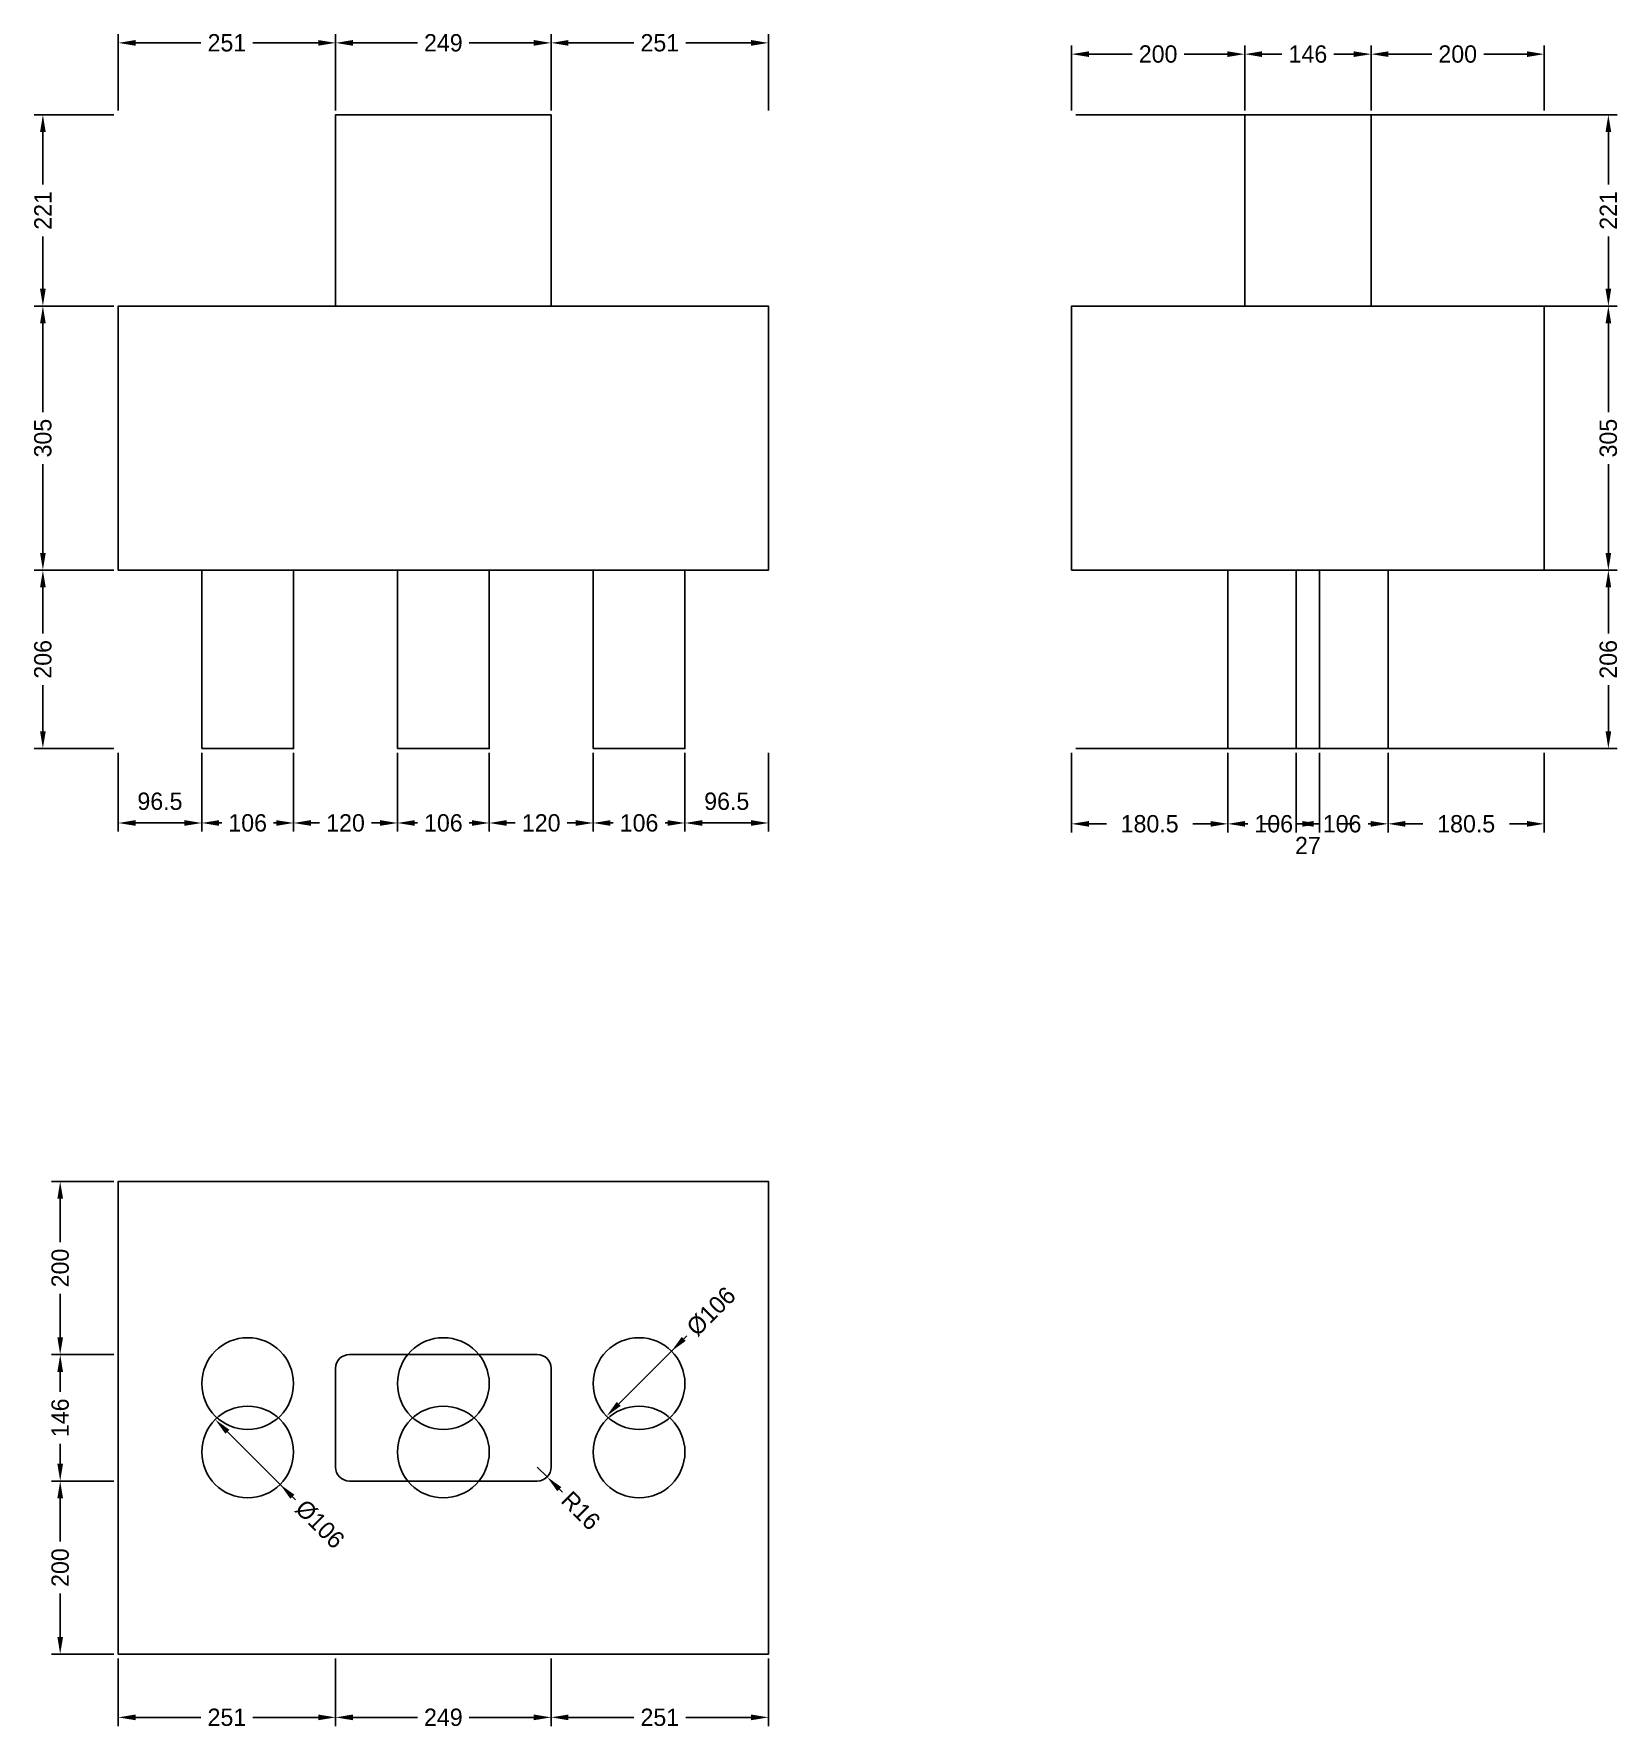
# Model space of a CAD drawing. Header units: metres. Extents: x -97 to 1731, y -83 to 1871.
import ezdxf

# ---------------------------------------------------------------- set-up
doc = ezdxf.new("R2010")
doc.units = ezdxf.units.M
for name, color, linetype in [('chengtai', 7, 'Continuous'), ('dunzhu', 7, 'Continuous'), ('zhuangji', 7, 'Continuous')]:
    doc.layers.add(name, color=color, linetype=linetype)

# ---------------------------------------------------------------- blocks, each defined once
blk = doc.blocks.new('_CLOSEDFILLED')
at = {"color": 0, "linetype": 'BYBLOCK'}
blk.add_solid([(-1, 0.164), (0, 0), (-1, -0.164)], dxfattribs=at)

msp = doc.modelspace()

# ---------------------------------------------------------------- linework, layer by layer
at = {"color": 7}
for p, q in [((0, 1783), (0, 1871)), ((20, 1861), (95.5, 1861)), ((155.5, 1861), (231, 1861)), ((251, 1783), (251, 1871)), ((251, 1783), (251, 1871)), ((271, 1861), (345.5, 1861)), ((405.5, 1861), (480, 1861)), ((500, 1783), (500, 1871)), ((500, 1783), (500, 1871)), ((520, 1861), (595.5, 1861)), ((655.5, 1861), (731, 1861)), ((751, 1783), (751, 1871)), ((1101, 1783), (1101, 1858)), ((1301, 1783), (1301, 1858)), ((1301, 1783), (1301, 1858)), ((1447, 1783), (1447, 1858)), ((1447, 1783), (1447, 1858)), ((1647, 1783), (1647, 1858)), ((1121, 1848), (1171, 1848)), ((1231, 1848), (1281, 1848)), ((1321, 1848), (1344, 1848)), ((1404, 1848), (1427, 1848)), ((1467, 1848), (1517, 1848)), ((1577, 1848), (1627, 1848)), ((-5, 1778), (-97, 1778)), ((1106, 1778), (1731, 1778)), ((-87, 1697.5), (-87, 1758)), ((1721, 1697.5), (1721, 1758)), ((-87, 1577), (-87, 1637.5)), ((1721, 1577), (1721, 1637.5)), ((-5, 1557), (-97, 1557)), ((-5, 1557), (-97, 1557)), ((1106, 1557), (1731, 1557)), ((1106, 1557), (1731, 1557)), ((-87, 1434.5), (-87, 1537)), ((1721, 1434.5), (1721, 1537)), ((-87, 1272), (-87, 1374.5)), ((1721, 1272), (1721, 1374.5)), ((-5, 1252), (-97, 1252)), ((-5, 1252), (-97, 1252)), ((1106, 1252), (1731, 1252)), ((1106, 1252), (1731, 1252)), ((-87, 1179), (-87, 1232)), ((1721, 1179), (1721, 1232)), ((-87, 1066), (-87, 1119)), ((1721, 1066), (1721, 1119)), ((-5, 1046), (-97, 1046)), ((0, 1041), (0, 950)), ((96.5, 1041), (96.5, 950)), ((96.5, 1041), (96.5, 950)), ((202.5, 1041), (202.5, 950)), ((202.5, 1041), (202.5, 950)), ((322.5, 1041), (322.5, 950)), ((322.5, 1041), (322.5, 950)), ((428.5, 1041), (428.5, 950)), ((428.5, 1041), (428.5, 950)), ((548.5, 1041), (548.5, 950)), ((548.5, 1041), (548.5, 950)), ((654.5, 1041), (654.5, 950)), ((654.5, 1041), (654.5, 950)), ((751, 1041), (751, 950)), ((1101, 1041), (1101, 949)), ((1106, 1046), (1731, 1046)), ((1281.5, 1041), (1281.5, 949)), ((1281.5, 1041), (1281.5, 949)), ((1360.5, 1041), (1360.5, 949)), ((1360.5, 1041), (1360.5, 949)), ((1387.5, 1041), (1387.5, 949)), ((1387.5, 1041), (1387.5, 949)), ((1466.5, 1041), (1466.5, 949)), ((1466.5, 1041), (1466.5, 949)), ((1647, 1041), (1647, 949)), ((20, 960), (76.5, 960)), ((116.5, 960), (119.5, 960)), ((179.5, 960), (182.5, 960)), ((222.5, 960), (232.5, 960)), ((292.5, 960), (302.5, 960)), ((342.5, 960), (345.5, 960)), ((405.5, 960), (408.5, 960)), ((448.5, 960), (458.5, 960)), ((518.5, 960), (528.5, 960)), ((568.5, 960), (571.5, 960)), ((631.5, 960), (634.5, 960)), ((674.5, 960), (731, 960)), ((1121, 959), (1141.2, 959)), ((1241.2, 959), (1261.5, 959)), ((1301.5, 959), (1304.5, 959)), ((1340.5, 959), (1320.5, 959)), ((1387.5, 959), (1360.5, 959)), ((1364.5, 959), (1367.5, 959)), ((1380.5, 959), (1383.5, 959)), ((1407.5, 959), (1427.5, 959)), ((1443.5, 959), (1446.5, 959)), ((1486.5, 959), (1506.8, 959)), ((1606.8, 959), (1627, 959)), ((-5, 546), (-77, 546)), ((-67, 476), (-67, 526)), ((-67, 366), (-67, 416)), ((653.1, 364.1), (578.2, 289.2)), ((656.7, 367.7), (653.1, 364.1)), ((-5, 346), (-77, 346)), ((-5, 346), (-77, 346)), ((-67, 303), (-67, 326)), ((201.1, 181.9), (126.2, 256.8)), ((-67, 220), (-67, 243)), ((484, 216), (495.3, 204.7)), ((-5, 200), (-77, 200)), ((-5, 200), (-77, 200)), ((-67, 130), (-67, 180)), ((204.7, 178.3), (201.1, 181.9)), ((513, 187), (509.5, 190.5)), ((-67, 20), (-67, 70)), ((-5, 0), (-77, 0)), ((0, -5), (0, -83)), ((251, -5), (251, -83)), ((251, -5), (251, -83)), ((500, -5), (500, -83)), ((500, -5), (500, -83)), ((751, -5), (751, -83)), ((20, -73), (95.5, -73)), ((155.5, -73), (231, -73)), ((271, -73), (345.5, -73)), ((405.5, -73), (480, -73)), ((520, -73), (595.5, -73)), ((655.5, -73), (731, -73))]:
    msp.add_line(p, q, dxfattribs=at)
at = {"layer": 'chengtai'}
for points in [[(0, 1252), (751, 1252), (751, 1557), (0, 1557), (0, 1252)], [(1101, 1252), (1647, 1252), (1647, 1557), (1101, 1557), (1101, 1252)], [(0, 0), (751, 0), (751, 546), (0, 546), (0, 0)]]:
    msp.add_lwpolyline(points, dxfattribs=at)
at = {"layer": 'Defpoints', "color": 7}
for p in [(0, 1861), (251, 1861), (500, 1861), (1101, 1848), (1301, 1848), (1447, 1848), (0, 1778), (0, 1778), (251, 1778), (251, 1778), (500, 1778), (500, 1778), (751, 1778), (1101, 1778), (1101, 1778), (1301, 1778), (1301, 1778), (1447, 1778), (1447, 1778), (1647, 1778), (-87, 1557), (0, 1557), (0, 1557), (1101, 1557), (1101, 1557), (1721, 1557), (-87, 1252), (0, 1252), (0, 1252), (1101, 1252), (1101, 1252), (1721, 1252), (-87, 1046), (0, 1046), (0, 1046), (96.5, 1046), (96.5, 1046), (202.5, 1046), (202.5, 1046), (322.5, 1046), (322.5, 1046), (428.5, 1046), (428.5, 1046), (548.5, 1046), (548.5, 1046), (654.5, 1046), (654.5, 1046), (751, 1046), (1101, 1046), (1101, 1046), (1281.5, 1046), (1281.5, 1046), (1360.5, 1046), (1360.5, 1046), (1387.5, 1046), (1387.5, 1046), (1466.5, 1046), (1466.5, 1046), (1647, 1046), (1721, 1046), (0, 960), (96.5, 960), (202.5, 960), (322.5, 960), (428.5, 960), (548.5, 960), (654.5, 960), (1101, 959), (1281.5, 959), (1360.5, 959), (1387.5, 959), (1466.5, 959), (0, 546), (-67, 346), (0, 346), (0, 346), (639, 350), (601.5, 312.5), (149.5, 233.5), (484, 216), (-67, 200), (0, 200), (0, 200), (187, 196), (495.3, 204.7), (-67, 0), (0, 0), (0, 0), (251, 0), (251, 0), (500, 0), (500, 0), (751, 0), (0, -73), (251, -73), (500, -73)]:
    msp.add_point(p, dxfattribs=at)
at = {"layer": 'dunzhu'}
for p, q in [((484, 346), (267, 346)), ((251, 330), (251, 216)), ((500, 216), (500, 330)), ((267, 200), (484, 200))]:
    msp.add_line(p, q, dxfattribs=at)
for points in [[(251, 1557), (500, 1557), (500, 1778), (251, 1778), (251, 1557)], [(1301, 1557), (1447, 1557), (1447, 1778), (1301, 1778), (1301, 1557)]]:
    msp.add_lwpolyline(points, dxfattribs=at)
for centre, start, end in [((267, 330), 90, 180), ((484, 330), 0, 90), ((267, 216), 180, 270), ((484, 216), 270, 360)]:
    msp.add_arc(centre, 16, start, end, dxfattribs=at)
at = {"layer": 'zhuangji'}
for points in [[(96.5, 1046), (202.5, 1046), (202.5, 1252), (96.5, 1252), (96.5, 1046)], [(322.5, 1046), (428.5, 1046), (428.5, 1252), (322.5, 1252), (322.5, 1046)], [(548.5, 1046), (654.5, 1046), (654.5, 1252), (548.5, 1252), (548.5, 1046)], [(1281.5, 1046), (1387.5, 1046), (1387.5, 1252), (1281.5, 1252), (1281.5, 1046)], [(1360.5, 1046), (1466.5, 1046), (1466.5, 1252), (1360.5, 1252), (1360.5, 1046)]]:
    msp.add_lwpolyline(points, dxfattribs=at)
for centre in [(149.5, 312.5), (149.5, 312.5), (375.5, 312.5), (375.5, 312.5), (601.5, 312.5), (601.5, 312.5), (149.5, 233.5), (149.5, 233.5), (375.5, 233.5), (375.5, 233.5), (601.5, 233.5), (601.5, 233.5)]:
    msp.add_circle(centre, 53, dxfattribs=at)

# ---------------------------------------------------------------- block references
at = {"color": 7, "xscale": 20, "yscale": 20}
for p, rotation in [((0, 1861), 180), ((251, 1861), 180), ((500, 1861), 180), ((1101, 1848), 180), ((1301, 1848), 180), ((1447, 1848), 180), ((-87, 1778), 90), ((1721, 1778), 90), ((-87, 1557), 270), ((1721, 1557), 270), ((-87, 1557), 90), ((1721, 1557), 90), ((-87, 1252), 270), ((1721, 1252), 270), ((-87, 1252), 90), ((1721, 1252), 90), ((-87, 1046), 270), ((1721, 1046), 270), ((0, 960), 180), ((96.5, 960), 180), ((202.5, 960), 180), ((322.5, 960), 180), ((428.5, 960), 180), ((548.5, 960), 180), ((654.5, 960), 180), ((1101, 959), 180), ((1281.5, 959), 180), ((1360.5, 959), 180), ((1360.5, 959), 180), ((1466.5, 959), 180), ((-67, 546), 90), ((-67, 346), 270), ((639, 350), 225.00000000000006), ((-67, 346), 90), ((564, 275), 225.00000000000006), ((112, 271), 134.99999999999997), ((-67, 200), 270), ((-67, 200), 90), ((187, 196), 134.99999999999997), ((495.3, 204.7), 134.99999999999991), ((-67, 0), 270), ((0, -73), 180), ((251, -73), 180), ((500, -73), 180)]:
    msp.add_blockref('_CLOSEDFILLED', p, dxfattribs=dict(at, rotation=rotation))
for p in [(251, 1861), (500, 1861), (751, 1861), (1301, 1848), (1447, 1848), (1647, 1848), (96.5, 960), (202.5, 960), (322.5, 960), (428.5, 960), (548.5, 960), (654.5, 960), (751, 960), (1281.5, 959), (1387.5, 959), (1387.5, 959), (1466.5, 959), (1647, 959), (251, -73), (500, -73), (751, -73)]:
    msp.add_blockref('_CLOSEDFILLED', p, dxfattribs=at)

# ---------------------------------------------------------------- texts
at = {"color": 7, "char_height": 20, "attachment_point": 5}
for s, insert in [('251', (125.5, 1861)), ('249', (375.5, 1861)), ('251', (625.5, 1861)), ('200', (1201, 1848)), ('146', (1374, 1848)), ('200', (1547, 1848)), ('96.5', (48.2, 985)), ('96.5', (702.8, 985)), ('106', (149.5, 960)), ('120', (262.5, 960)), ('106', (375.5, 960)), ('120', (488.5, 960)), ('106', (601.5, 960)), ('180.5', (1191.2, 959)), ('106', (1334.5, 959)), ('106', (1413.5, 959)), ('180.5', (1556.8, 959)), ('27', (1374, 934)), ('251', (125.5, -73)), ('249', (375.5, -73)), ('251', (625.5, -73))]:
    msp.add_mtext(s, dxfattribs=dict(at, insert=insert))
for s, insert, rotation in [('221', (-87, 1667.5), 90), ('221', (1721, 1667.5), 90), ('305', (-87, 1404.5), 90), ('305', (1721, 1404.5), 90), ('206', (-87, 1149), 90), ('206', (1721, 1149), 90), ('200', (-67, 446), 90), ('%%c106', (684.9, 395.9), 45), ('146', (-67, 273), 90), ('%%c106', (232.9, 150.1), 315), ('R16', (534.2, 165.8), 315), ('200', (-67, 100), 90)]:
    msp.add_mtext(s, dxfattribs=dict(at, insert=insert, rotation=rotation))

doc.saveas('drawing.dxf')
